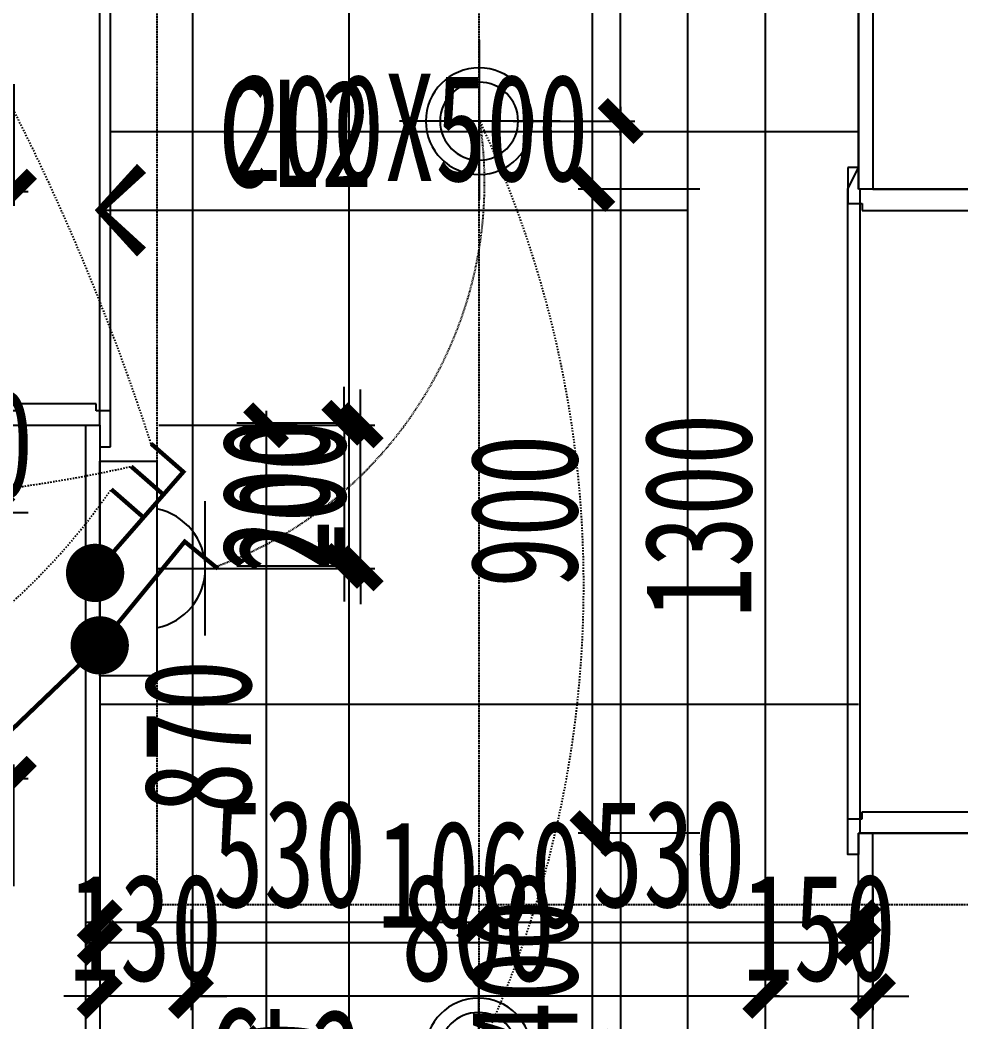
# Model space of a CAD drawing. Extents: x -255202 to 66368, y -6372500 to 603.
# Drawn here: x -125992 to -124678, y -3189248 to -3187848 of the extents above; entities that cross this region are included whole.
import ezdxf
from ezdxf.enums import TextEntityAlignment as Align

# ---------------------------------------------------------------- set-up
doc = ezdxf.new("R2010")
doc.units = 0
doc.header["$LTSCALE"] = 10
doc.header["$MEASUREMENT"] = 0
for name, pattern in [('$0$DASH', [0.35, 0.25, -0.1]), ('ABOVE', [0.4, 0.2, -0.2]), ('CONTINOUS', [0]), ('DASH', [0.35, 0.25, -0.1]), ('DOTE', [2.42, 2, -0.2, 0.02, -0.2])]:
    doc.linetypes.add(name, pattern=pattern)
for name, color, linetype in [('A-WALL（砌体墙）', 7, 'Continuous'), ('A-墙体完成面', 15, 'Continuous'), ('A-门框', 251, 'Continuous'), ('D-地面材料', 250, 'Continuous'), ('DIM-地面材质放线', 149, 'Continuous'), ('DIM-平面标注', 149, 'Continuous'), ('DIM-开关定位', 149, 'Continuous'), ('DIM-插座定位', 146, 'Continuous'), ('DIM-灯具定位', 149, 'Continuous'), ('DIM_LEAD', 3, 'Continuous'), ('E-开关示意', 34, 'Continuous'), ('E-插座示意', 34, 'Continuous'), ('G-BEAM', 4, 'DASH'), ('G-BEAM_CON', 4, 'Continuous'), ('T-天花造型', 45, 'Continuous'), ('T-灯具、灯带', 13, 'Continuous'), ('W-文字', 67, 'Continuous'), ('墙体定位图', 7, 'Continuous'), ('天花布置图', 7, 'Continuous')]:
    doc.layers.add(name, color=color, linetype=linetype)
doc.styles.add('arch', font='romans.shx', dxfattribs={"width": 0.75})
doc.styles.add('样式222', font='', dxfattribs={"width": 0.7})
doc.styles.add('细黑体', font='', dxfattribs={"width": 0.7})
doc.styles.get('样式222').set_extended_font_data('STXihei')
doc.styles.get('细黑体').set_extended_font_data('STXihei')
doc.dimstyles.new('DK-50', dxfattribs={"dimscale": 50, "dimtxt": 3, "dimasz": 1, "dimexe": 0.4, "dimexo": 0.4, "dimgap": 0.4, "dimtad": 1, "dimtoh": 1, "dimdec": 0, "dimrnd": 5, "dimdsep": 46, "dimtxsty": '样式222', "dimblk": 'ARCHTICK', "dimcen": 3, "dimdle": 0.4, "dimclrd": 149, "dimclre": 149, "dimclrt": 149, "dimadec": 0, "dimazin": 0, "dimtfac": 1, "dimtdec": 0, "dimtix": 1, "dimtmove": 2, "dimatfit": 3, "dimldrblk": 'ARCHTICK', "dimfxl": 3, "dimfxlon": 1, "dimtvp": 1, "dimtolj": 1, "dimtzin": 0, "dimarcsym": 0})
doc.dimstyles.new('TC-DIM', dxfattribs={"dimscale": 0, "dimtxt": 2.5, "dimasz": 1.2, "dimexe": 1.2, "dimexo": 0, "dimgap": 0.5, "dimtad": 1, "dimdec": 0, "dimlfac": -1, "dimzin": 9, "dimdsep": 46, "dimtxsty": 'arch', "dimblk1": 'ARCHTICK', "dimblk2": 'ARCHTICK', "dimsah": 1, "dimcen": 2, "dimdle": 1.2, "dimclrd": 67, "dimclre": 67, "dimclrt": 67, "dimadec": 0, "dimazin": 0, "dimtfac": 1, "dimtdec": 0, "dimtmove": 0, "dimatfit": 3, "dimldrblk": 'ARCHTICK', "dimfxl": 8, "dimtolj": 1, "dimtzin": 0, "dimarcsym": 0})

# ---------------------------------------------------------------- blocks, each defined once
blk = doc.blocks.new('rte3rte')
at = {"color": 8}
blk.add_line((2058.033, -1088.306), (2060.28, -1088.306), dxfattribs=at)
blk.add_lwpolyline([(2059.167, -1087.169), (2059.167, -1089.4)], dxfattribs=at)
at = {"layer": 'T-灯具、灯带', "ltscale": 0.3}
for radius in [0.745, 0.545]:
    blk.add_circle((2059.167, -1088.306), radius, dxfattribs=at)
blk = doc.blocks.new('*U195')
at = {"color": 0, "const_width": 0.15}
blk.add_lwpolyline([(0, 0.783), (0, 4.692), (1.496, 4.692)], dxfattribs=at)
at = {"const_width": 1.019}
blk.add_lwpolyline([(0, -0.51, 1), (0, 0.51, 1)], format="xyb", close=True, dxfattribs=at)
blk = doc.blocks.new('_ArchTick')
at = {"color": 0, "linetype": 'ByBlock', "const_width": 0.4}
blk.add_lwpolyline([(-0.5, -0.5), (0.5, 0.5)], dxfattribs=at)
blk = doc.blocks.new('*D155')
at = {"layer": 'Defpoints', "color": 0, "transparency": 16777216}
for p in [(-125380.6, -3187989.5), (-125380.6, -3189289.5), (-125153.2, -3189289.5)]:
    blk.add_point(p, dxfattribs=at)
at = {"layer": 'DIM-灯具定位', "color": 149, "lineweight": -2, "transparency": 16777216}
for p, q in [((-125153.2, -3187969.5), (-125153.2, -3189309.5)), ((-125303.2, -3187989.5), (-125133.2, -3187989.5)), ((-125303.2, -3189289.5), (-125133.2, -3189289.5))]:
    blk.add_line(p, q, dxfattribs=at)
at = {"layer": 'DIM-灯具定位', "color": 149, "lineweight": -2, "transparency": 16777216, "xscale": 50, "yscale": 50, "zscale": 50}
for p, rotation in [((-125153.2, -3187989.5), 90), ((-125153.2, -3189289.5), 270)]:
    blk.add_blockref('_ArchTick', p, dxfattribs=dict(at, rotation=rotation))
at = {"layer": 'DIM-灯具定位', "color": 149, "transparency": 16777216, "insert": (-125044.4, -3188541.1), "char_height": 150, "attachment_point": 5, "rotation": 90, "style": '样式222'}
blk.add_mtext('\\A1;1300', dxfattribs=at)
blk = doc.blocks.new('*D159')
at = {"layer": 'Defpoints', "color": 0, "transparency": 16777216}
for p in [(-125446.1, -3187204.5), (-125153.2, -3187204.5), (-125380.6, -3187989.5)]:
    blk.add_point(p, dxfattribs=at)
at = {"layer": 'DIM-灯具定位', "color": 149, "lineweight": -2, "transparency": 16777216}
for p, q in [((-125153.2, -3188009.5), (-125153.2, -3187184.5)), ((-125303.2, -3187204.5), (-125133.2, -3187204.5)), ((-125303.2, -3187989.5), (-125133.2, -3187989.5))]:
    blk.add_line(p, q, dxfattribs=at)
at = {"layer": 'DIM-灯具定位', "color": 149, "lineweight": -2, "transparency": 16777216, "xscale": 50, "yscale": 50, "zscale": 50}
for p, rotation in [((-125153.2, -3187204.5), 90), ((-125153.2, -3187989.5), 270)]:
    blk.add_blockref('_ArchTick', p, dxfattribs=dict(at, rotation=rotation))
at = {"layer": 'DIM-灯具定位', "color": 149, "transparency": 16777216, "insert": (-125036.5, -3187632.5), "char_height": 150, "attachment_point": 5, "style": '样式222'}
blk.add_mtext('\\A1;785', dxfattribs=at)
blk = doc.blocks.new('*D168')
at = {"layer": 'Defpoints', "color": 0, "transparency": 16777216}
for p in [(-125988.5, -3188411), (-125988.5, -3188611), (-125539.3, -3188611)]:
    blk.add_point(p, dxfattribs=at)
at = {"layer": 'DIM-开关定位', "color": 149, "lineweight": -2, "transparency": 16777216}
for p, q in [((-125539.3, -3188411), (-125539.3, -3188361)), ((-125689.3, -3188411), (-125519.3, -3188411)), ((-125539.3, -3188411), (-125539.3, -3188611)), ((-125689.3, -3188611), (-125519.3, -3188611)), ((-125539.3, -3188611), (-125539.3, -3188661))]:
    blk.add_line(p, q, dxfattribs=at)
at = {"layer": 'DIM-开关定位', "color": 149, "lineweight": -2, "transparency": 16777216, "xscale": 50, "yscale": 50, "zscale": 50}
for p, rotation in [((-125539.3, -3188411), 270), ((-125539.3, -3188611), 90)]:
    blk.add_blockref('_ArchTick', p, dxfattribs=dict(at, rotation=rotation))
at = {"layer": 'DIM-开关定位', "color": 149, "transparency": 16777216, "insert": (-125634.3, -3188511), "char_height": 150, "attachment_point": 5, "rotation": 90, "style": '样式222'}
blk.add_mtext('\\A1;200', dxfattribs=at)
blk = doc.blocks.new('*D297')
at = {"layer": 'Defpoints', "color": 0, "transparency": 16777216}
for p in [(-124820.9, -3189058.1), (-125350.9, -3189084.5), (-125350.9, -3189109.1)]:
    blk.add_point(p, dxfattribs=at)
at = {"layer": 'DIM-灯具定位', "color": 149, "lineweight": -2, "transparency": 16777216}
for p, q in [((-124820.9, -3189078.1), (-124820.9, -3189129.1)), ((-124800.9, -3189109.1), (-125370.9, -3189109.1)), ((-125350.9, -3189104.5), (-125350.9, -3189129.1))]:
    blk.add_line(p, q, dxfattribs=at)
at = {"layer": 'DIM-灯具定位', "color": 149, "lineweight": -2, "transparency": 16777216, "xscale": 50, "yscale": 50, "zscale": 50, "rotation": 180}
blk.add_blockref('_ArchTick', (-125350.9, -3189109.1), dxfattribs=at)
at = {"layer": 'DIM-灯具定位', "color": 149, "lineweight": -2, "transparency": 16777216, "xscale": 50, "yscale": 50, "zscale": 50}
blk.add_blockref('_ArchTick', (-124820.9, -3189109.1), dxfattribs=at)
at = {"layer": 'DIM-灯具定位', "color": 149, "transparency": 16777216, "insert": (-125085.9, -3189014.1), "char_height": 150, "attachment_point": 5, "style": '样式222'}
blk.add_mtext('\\A1;530', dxfattribs=at)
blk = doc.blocks.new('*D298')
at = {"layer": 'Defpoints', "color": 0, "transparency": 16777216}
for p in [(-125350.9, -3189084.5), (-125880.9, -3189109.1), (-125880.9, -3189109.1)]:
    blk.add_point(p, dxfattribs=at)
at = {"layer": 'DIM-灯具定位', "color": 149, "lineweight": -2, "transparency": 16777216}
for p, q in [((-125330.9, -3189109.1), (-125900.9, -3189109.1)), ((-125880.9, -3189109.1), (-125880.9, -3189129.1)), ((-125350.9, -3189104.5), (-125350.9, -3189129.1))]:
    blk.add_line(p, q, dxfattribs=at)
at = {"layer": 'DIM-灯具定位', "color": 149, "lineweight": -2, "transparency": 16777216, "xscale": 50, "yscale": 50, "zscale": 50, "rotation": 180}
blk.add_blockref('_ArchTick', (-125880.9, -3189109.1), dxfattribs=at)
at = {"layer": 'DIM-灯具定位', "color": 149, "lineweight": -2, "transparency": 16777216, "xscale": 50, "yscale": 50, "zscale": 50}
blk.add_blockref('_ArchTick', (-125350.9, -3189109.1), dxfattribs=at)
at = {"layer": 'DIM-灯具定位', "color": 149, "transparency": 16777216, "insert": (-125615.9, -3189014.1), "char_height": 150, "attachment_point": 5, "style": '样式222'}
blk.add_mtext('\\A1;530', dxfattribs=at)
blk = doc.blocks.new('z')
at = {"color": 67}
blk.add_line((0, 0), (-1, 0), dxfattribs=at)
blk.add_lwpolyline([(-0.972, 0.974, 0.299, 0.174, 0), (0, 0, 0.174, 0.299, 0), (-0.972, -0.974, 0.299, 0.299, 0)], format="xyseb", dxfattribs=at)
blk = doc.blocks.new('*U265')
for p, q in [((50, 200), (0, 200)), ((0, 200), (0, 185)), ((50, 150), (50, 200)), ((0, 185), (30, 185)), ((30, 185), (30, -55)), ((60, 150), (50, 150)), ((60, -50), (60, 150)), ((0, -55), (0, -70)), ((30, -55), (0, -55)), ((50, -70), (50, -50)), ((50, -50), (60, -50)), ((0, -70), (50, -70))]:
    blk.add_line(p, q)
blk = doc.blocks.new('*U260')
for p, q in [((50, 200), (0, 200)), ((0, 200), (0, 185)), ((50, 150), (50, 200)), ((0, 185), (30, 185)), ((30, 185), (30, -55)), ((60, 150), (50, 150)), ((60, -50), (60, 150)), ((0, -55), (0, -70)), ((30, -55), (0, -55)), ((50, -70), (50, -50)), ((50, -50), (60, -50)), ((0, -70), (50, -70))]:
    blk.add_line(p, q)
blk = doc.blocks.new('*U149')
for p, q in [((50, 100), (0, 100)), ((0, 100), (0, 85)), ((50, 50), (50, 100)), ((0, 85), (30, 85)), ((30, 85), (30, -65)), ((60, 50), (50, 50)), ((60, -60), (60, 50)), ((0, -65), (0, -80)), ((30, -65), (0, -65)), ((50, -80), (50, -60)), ((50, -60), (60, -60)), ((0, -80), (50, -80))]:
    blk.add_line(p, q)
blk = doc.blocks.new('*D476')
at = {"layer": 'Defpoints', "color": 0, "transparency": 16777216}
for p in [(-125350.9, -3187204.5), (-125532.9, -3192004.6), (-125350.9, -3192004.6)]:
    blk.add_point(p, dxfattribs=at)
at = {"layer": 'DIM-地面材质放线', "color": 149, "lineweight": -2, "transparency": 16777216}
for p, q in [((-125532.9, -3187184.5), (-125532.9, -3192024.6)), ((-125382.9, -3187204.5), (-125552.9, -3187204.5)), ((-125382.9, -3192004.6), (-125552.9, -3192004.6))]:
    blk.add_line(p, q, dxfattribs=at)
at = {"layer": 'DIM-地面材质放线', "color": 149, "lineweight": -2, "transparency": 16777216, "xscale": 50, "yscale": 50, "zscale": 50}
for p, rotation in [((-125532.9, -3187204.5), 90), ((-125532.9, -3192004.6), 270)]:
    blk.add_blockref('_ArchTick', p, dxfattribs=dict(at, rotation=rotation))
at = {"layer": 'DIM-地面材质放线', "color": 149, "transparency": 16777216, "insert": (-125627.9, -3189604.5), "char_height": 150, "attachment_point": 5, "rotation": 90, "style": '样式222'}
blk.add_mtext('\\A1;800*6=4800', dxfattribs=at)
blk = doc.blocks.new('*D558')
at = {"layer": 'Defpoints', "color": 0, "transparency": 16777216}
for p in [(-125753.3, -3189071), (-124951.3, -3189071), (-125753.3, -3189212)]:
    blk.add_point(p, dxfattribs=at)
at = {"layer": 'DIM-地面材质放线', "color": 149, "lineweight": -2, "transparency": 16777216}
for p, q in [((-125753.3, -3189091), (-125753.3, -3189232)), ((-124951.3, -3189091), (-124951.3, -3189232)), ((-124931.3, -3189212), (-125773.3, -3189212))]:
    blk.add_line(p, q, dxfattribs=at)
at = {"layer": 'DIM-地面材质放线', "color": 149, "lineweight": -2, "transparency": 16777216, "xscale": 50, "yscale": 50, "zscale": 50, "rotation": 180}
blk.add_blockref('_ArchTick', (-125753.3, -3189212), dxfattribs=at)
at = {"layer": 'DIM-地面材质放线', "color": 149, "lineweight": -2, "transparency": 16777216, "xscale": 50, "yscale": 50, "zscale": 50}
blk.add_blockref('_ArchTick', (-124951.3, -3189212), dxfattribs=at)
at = {"layer": 'DIM-地面材质放线', "color": 149, "transparency": 16777216, "insert": (-125352.3, -3189117), "char_height": 150, "attachment_point": 5, "style": '样式222'}
blk.add_mtext('\\A1;800', dxfattribs=at)
blk = doc.blocks.new('*D661')
at = {"layer": 'Defpoints', "color": 0, "transparency": 16777216}
for p in [(-127478.5, -3187474.5), (-126000.8, -3187474.5), (-126000.8, -3188088.1)]:
    blk.add_point(p, dxfattribs=at)
at = {"layer": '墙体定位图', "color": 149, "lineweight": -2, "transparency": 16777216}
for p, q in [((-127478.5, -3187938.1), (-127478.5, -3188108.1)), ((-126000.8, -3187938.1), (-126000.8, -3188108.1)), ((-127498.5, -3188088.1), (-125980.8, -3188088.1))]:
    blk.add_line(p, q, dxfattribs=at)
at = {"layer": '墙体定位图', "color": 149, "lineweight": -2, "transparency": 16777216, "xscale": 50, "yscale": 50, "zscale": 50, "rotation": 180}
blk.add_blockref('_ArchTick', (-127478.5, -3188088.1), dxfattribs=at)
at = {"layer": '墙体定位图', "color": 149, "lineweight": -2, "transparency": 16777216, "xscale": 50, "yscale": 50, "zscale": 50}
blk.add_blockref('_ArchTick', (-126000.8, -3188088.1), dxfattribs=at)
at = {"layer": '墙体定位图', "color": 149, "transparency": 16777216, "insert": (-126739.7, -3187993.1), "char_height": 150, "attachment_point": 5, "style": '样式222'}
blk.add_mtext('\\A1;1480', dxfattribs=at)
blk = doc.blocks.new('*D779')
at = {"layer": 'Defpoints', "color": 0, "transparency": 16777216}
for p in [(-125900.7, 0), (-124900.8, -3192894.5), (-125900.7, -3193144.5)]:
    blk.add_point(p, dxfattribs=at)
at = {"layer": '墙体定位图', "color": 149, "lineweight": -2, "transparency": 16777216}
for p, q in [((-125900.7, -3192994.5), (-125900.7, -3193164.5)), ((-124900.8, -3192994.5), (-124900.8, -3193164.5)), ((-124880.8, -3193144.5), (-125920.7, -3193144.5))]:
    blk.add_line(p, q, dxfattribs=at)
at = {"layer": '墙体定位图', "color": 149, "lineweight": -2, "transparency": 16777216, "xscale": 50, "yscale": 50, "zscale": 50, "rotation": 180}
blk.add_blockref('_ArchTick', (-125900.7, -3193144.5), dxfattribs=at)
at = {"layer": '墙体定位图', "color": 149, "lineweight": -2, "transparency": 16777216, "xscale": 50, "yscale": 50, "zscale": 50}
blk.add_blockref('_ArchTick', (-124900.8, -3193144.5), dxfattribs=at)
at = {"layer": '墙体定位图', "color": 149, "transparency": 16777216, "insert": (-125400.8, -3193049.5), "char_height": 150, "attachment_point": 5, "style": '样式222'}
blk.add_mtext('\\A1;1000', dxfattribs=at)
blk = doc.blocks.new('*D780')
at = {"layer": 'Defpoints', "color": 0, "transparency": 16777216}
for p in [(-125900.7, 0), (-126800.7, -249.9), (-126800.7, -3192894.5)]:
    blk.add_point(p, dxfattribs=at)
at = {"layer": '墙体定位图', "color": 149, "lineweight": -2, "transparency": 16777216}
for p, q in [((-125900.7, -99.9), (-125900.7, -269.9)), ((-126800.7, -399.9), (-126800.7, -229.9)), ((-125880.7, -249.9), (-126820.7, -249.9))]:
    blk.add_line(p, q, dxfattribs=at)
at = {"layer": '墙体定位图', "color": 149, "lineweight": -2, "transparency": 16777216, "xscale": 50, "yscale": 50, "zscale": 50, "rotation": 180}
blk.add_blockref('_ArchTick', (-126800.7, -249.9), dxfattribs=at)
at = {"layer": '墙体定位图', "color": 149, "lineweight": -2, "transparency": 16777216, "xscale": 50, "yscale": 50, "zscale": 50}
blk.add_blockref('_ArchTick', (-125900.7, -249.9), dxfattribs=at)
at = {"layer": '墙体定位图', "color": 149, "transparency": 16777216, "insert": (-126350.7, -154.9), "char_height": 150, "attachment_point": 5, "style": '样式222'}
blk.add_mtext('\\A1;900', dxfattribs=at)
blk = doc.blocks.new('*D787')
at = {"layer": 'Defpoints', "color": 0, "transparency": 16777216}
for p in [(-125192.6, -3188984.5), (-124936.8, -3188984.5), (-125006.7, -3189384.5)]:
    blk.add_point(p, dxfattribs=at)
at = {"layer": '墙体定位图', "color": 149, "lineweight": -2, "transparency": 16777216}
for p, q in [((-125192.6, -3189404.5), (-125192.6, -3188964.5)), ((-125042.6, -3188984.5), (-125212.6, -3188984.5)), ((-125042.6, -3189384.5), (-125212.6, -3189384.5))]:
    blk.add_line(p, q, dxfattribs=at)
at = {"layer": '墙体定位图', "color": 149, "lineweight": -2, "transparency": 16777216, "xscale": 50, "yscale": 50, "zscale": 50}
for p, rotation in [((-125192.6, -3188984.5), 90), ((-125192.6, -3189384.5), 270)]:
    blk.add_blockref('_ArchTick', p, dxfattribs=dict(at, rotation=rotation))
at = {"layer": '墙体定位图', "color": 149, "transparency": 16777216, "insert": (-125287.6, -3189184.5), "char_height": 150, "attachment_point": 5, "rotation": 90, "style": '样式222'}
blk.add_mtext('\\A1;400', dxfattribs=at)
blk = doc.blocks.new('*D788')
at = {"layer": 'Defpoints', "color": 0, "transparency": 16777216}
for p in [(-125192.6, -3188084.5), (-124936.8, -3188084.5), (-124936.8, -3188984.5)]:
    blk.add_point(p, dxfattribs=at)
at = {"layer": '墙体定位图', "color": 149, "lineweight": -2, "transparency": 16777216}
for p, q in [((-125192.6, -3189004.5), (-125192.6, -3188064.5)), ((-125042.6, -3188084.5), (-125212.6, -3188084.5)), ((-125042.6, -3188984.5), (-125212.6, -3188984.5))]:
    blk.add_line(p, q, dxfattribs=at)
at = {"layer": '墙体定位图', "color": 149, "lineweight": -2, "transparency": 16777216, "xscale": 50, "yscale": 50, "zscale": 50}
for p, rotation in [((-125192.6, -3188084.5), 90), ((-125192.6, -3188984.5), 270)]:
    blk.add_blockref('_ArchTick', p, dxfattribs=dict(at, rotation=rotation))
at = {"layer": '墙体定位图', "color": 149, "transparency": 16777216, "insert": (-125287.6, -3188534.5), "char_height": 150, "attachment_point": 5, "rotation": 90, "style": '样式222'}
blk.add_mtext('\\A1;900', dxfattribs=at)
blk = doc.blocks.new('*D789')
at = {"layer": 'Defpoints', "color": 0, "transparency": 16777216}
for p in [(-125192.6, -3187184.5), (-124936.8, -3187184.5), (-124936.8, -3188084.5)]:
    blk.add_point(p, dxfattribs=at)
at = {"layer": '墙体定位图', "color": 149, "lineweight": -2, "transparency": 16777216}
for p, q in [((-125192.6, -3188104.5), (-125192.6, -3187164.5)), ((-125042.6, -3187184.5), (-125212.6, -3187184.5)), ((-125042.6, -3188084.5), (-125212.6, -3188084.5))]:
    blk.add_line(p, q, dxfattribs=at)
at = {"layer": '墙体定位图', "color": 149, "lineweight": -2, "transparency": 16777216, "xscale": 50, "yscale": 50, "zscale": 50}
for p, rotation in [((-125192.6, -3187184.5), 90), ((-125192.6, -3188084.5), 270)]:
    blk.add_blockref('_ArchTick', p, dxfattribs=dict(at, rotation=rotation))
at = {"layer": '墙体定位图', "color": 149, "transparency": 16777216, "insert": (-125287.6, -3187634.5), "char_height": 150, "attachment_point": 5, "rotation": 90, "style": '样式222'}
blk.add_mtext('\\A1;900', dxfattribs=at)
blk = doc.blocks.new('*D794')
at = {"layer": 'Defpoints', "color": 0, "transparency": 16777216}
for p in [(-125900.8, -3188414.5), (-125900.8, -3189284.5), (-125648.5, -3189284.5)]:
    blk.add_point(p, dxfattribs=at)
at = {"layer": '墙体定位图', "color": 149, "lineweight": -2, "transparency": 16777216}
for p, q in [((-125648.5, -3188394.5), (-125648.5, -3189304.5)), ((-125798.5, -3188414.5), (-125628.5, -3188414.5)), ((-125798.5, -3189284.5), (-125628.5, -3189284.5))]:
    blk.add_line(p, q, dxfattribs=at)
at = {"layer": '墙体定位图', "color": 149, "lineweight": -2, "transparency": 16777216, "xscale": 50, "yscale": 50, "zscale": 50}
for p, rotation in [((-125648.5, -3188414.5), 90), ((-125648.5, -3189284.5), 270)]:
    blk.add_blockref('_ArchTick', p, dxfattribs=dict(at, rotation=rotation))
at = {"layer": '墙体定位图', "color": 149, "transparency": 16777216, "insert": (-125743.5, -3188849.5), "char_height": 150, "attachment_point": 5, "rotation": 90, "style": '样式222'}
blk.add_mtext('\\A1;870', dxfattribs=at)
blk = doc.blocks.new('*D801')
at = {"layer": 'Defpoints', "color": 0, "transparency": 16777216}
for p in [(-127600.8, -3188908.6), (-127600.8, -3189084.5), (-126000.8, -3189084.5)]:
    blk.add_point(p, dxfattribs=at)
at = {"layer": '墙体定位图', "color": 149, "lineweight": -2, "transparency": 16777216}
for p, q in [((-127600.8, -3189058.6), (-127600.8, -3188888.6)), ((-126000.8, -3189058.6), (-126000.8, -3188888.6)), ((-125980.8, -3188908.6), (-127620.8, -3188908.6))]:
    blk.add_line(p, q, dxfattribs=at)
at = {"layer": '墙体定位图', "color": 149, "lineweight": -2, "transparency": 16777216, "xscale": 50, "yscale": 50, "zscale": 50, "rotation": 180}
blk.add_blockref('_ArchTick', (-127600.8, -3188908.6), dxfattribs=at)
at = {"layer": '墙体定位图', "color": 149, "lineweight": -2, "transparency": 16777216, "xscale": 50, "yscale": 50, "zscale": 50}
blk.add_blockref('_ArchTick', (-126000.8, -3188908.6), dxfattribs=at)
at = {"layer": '墙体定位图', "color": 149, "transparency": 16777216, "insert": (-126800.8, -3188813.6), "char_height": 150, "attachment_point": 5, "style": '样式222'}
blk.add_mtext('\\A1;1600', dxfattribs=at)
blk = doc.blocks.new('*D826')
at = {"layer": 'Defpoints', "color": 0, "transparency": 16777216}
for p in [(-126131, -3188536.3), (-126131, -3188614.9), (-126030.9, -3188614.9)]:
    blk.add_point(p, dxfattribs=at)
at = {"layer": '天花布置图', "color": 149, "lineweight": -2, "transparency": 16777216}
for p, q in [((-126131, -3188594.9), (-126131, -3188516.3)), ((-126030.9, -3188594.9), (-126030.9, -3188516.3)), ((-126131, -3188536.3), (-126181, -3188536.3)), ((-126030.9, -3188536.3), (-126131, -3188536.3)), ((-126030.9, -3188536.3), (-125980.9, -3188536.3))]:
    blk.add_line(p, q, dxfattribs=at)
at = {"layer": '天花布置图', "color": 149, "lineweight": -2, "transparency": 16777216, "xscale": 50, "yscale": 50, "zscale": 50}
blk.add_blockref('_ArchTick', (-126131, -3188536.3), dxfattribs=at)
at = {"layer": '天花布置图', "color": 149, "lineweight": -2, "transparency": 16777216, "xscale": 50, "yscale": 50, "zscale": 50, "rotation": 180}
blk.add_blockref('_ArchTick', (-126030.9, -3188536.3), dxfattribs=at)
at = {"layer": '天花布置图', "color": 149, "transparency": 16777216, "insert": (-126081, -3188441.3), "char_height": 150, "attachment_point": 5, "style": '样式222'}
blk.add_mtext('\\A1;100', dxfattribs=at)
blk = doc.blocks.new('*U910')
at = {"color": 0, "const_width": 0.15}
for points in [[(0, 0.783), (0, 4.692), (1.496, 4.692)], [(0, 3.634), (1.496, 3.634)], [(0, 2.575), (1.496, 2.575)]]:
    blk.add_lwpolyline(points, dxfattribs=at)
at = {"const_width": 1.019}
blk.add_lwpolyline([(0, -0.51, 1), (0, 0.51, 1)], format="xyb", close=True, dxfattribs=at)
blk = doc.blocks.new('dff')
at = {"layer": 'E-插座示意', "color": 8, "linetype": 'ByBlock', "lineweight": -2}
for p, q in [((-110132.6, -3255767), (-110132.6, -3255579.5)), ((-110200.2, -3255673.2), (-110012.7, -3255673.2))]:
    blk.add_line(p, q, dxfattribs=at)
at = {"layer": 'E-插座示意', "color": 47, "linetype": 'ByBlock', "lineweight": -2}
blk.add_lwpolyline([(-110280.2, -3255823.2), (-110280.2, -3255523.2), (-110200.2, -3255523.2), (-110200.2, -3255823.2)], close=True, dxfattribs=at)
at = {"layer": 'E-插座示意', "color": 8, "linetype": 'ByBlock', "lineweight": -2}
blk.add_arc((-110217.5, -3255673.2), 84.9, 281.7809, 78.2191, dxfattribs=at)
blk = doc.blocks.new('*D945')
at = {"layer": 'Defpoints', "color": 0, "transparency": 16777216}
for p in [(-125903.6, -3188414.5), (-125516.4, -3188414.5), (-125818.3, -3188614.5)]:
    blk.add_point(p, dxfattribs=at)
at = {"layer": 'DIM-插座定位', "color": 149, "lineweight": -2, "transparency": 16777216}
for p, q in [((-125516.4, -3188414.5), (-125516.4, -3188364.5)), ((-125666.4, -3188414.5), (-125496.4, -3188414.5)), ((-125516.4, -3188614.5), (-125516.4, -3188414.5)), ((-125666.4, -3188614.5), (-125496.4, -3188614.5)), ((-125516.4, -3188614.5), (-125516.4, -3188664.5))]:
    blk.add_line(p, q, dxfattribs=at)
at = {"layer": 'DIM-插座定位', "color": 149, "lineweight": -2, "transparency": 16777216, "xscale": 50, "yscale": 50, "zscale": 50}
for p, rotation in [((-125516.4, -3188414.5), 270), ((-125516.4, -3188614.5), 90)]:
    blk.add_blockref('_ArchTick', p, dxfattribs=dict(at, rotation=rotation))
at = {"layer": 'DIM-插座定位', "color": 149, "transparency": 16777216, "insert": (-125611.4, -3188514.5), "char_height": 150, "attachment_point": 5, "rotation": 90, "style": '样式222'}
blk.add_mtext('\\A1;200', dxfattribs=at)
blk = doc.blocks.new('*D961')
at = {"layer": 'Defpoints', "color": 0, "transparency": 16777216}
for p in [(-125900.7, 0), (-126800.7, -3192994.5), (-126800.7, -3193144.5)]:
    blk.add_point(p, dxfattribs=at)
at = {"layer": '墙体定位图', "color": 149, "lineweight": -2, "transparency": 16777216}
for p, q in [((-125900.7, -3192994.5), (-125900.7, -3193164.5)), ((-126800.7, -3193014.5), (-126800.7, -3193164.5)), ((-125880.7, -3193144.5), (-126820.7, -3193144.5))]:
    blk.add_line(p, q, dxfattribs=at)
at = {"layer": '墙体定位图', "color": 149, "lineweight": -2, "transparency": 16777216, "xscale": 50, "yscale": 50, "zscale": 50, "rotation": 180}
blk.add_blockref('_ArchTick', (-126800.7, -3193144.5), dxfattribs=at)
at = {"layer": '墙体定位图', "color": 149, "lineweight": -2, "transparency": 16777216, "xscale": 50, "yscale": 50, "zscale": 50}
blk.add_blockref('_ArchTick', (-125900.7, -3193144.5), dxfattribs=at)
at = {"layer": '墙体定位图', "color": 149, "transparency": 16777216, "insert": (-126350.7, -3193049.5), "char_height": 150, "attachment_point": 5, "style": '样式222'}
blk.add_mtext('\\A1;900', dxfattribs=at)
blk = doc.blocks.new('*D975')
at = {"layer": 'Defpoints', "color": 0, "transparency": 16777216}
for p in [(-125001.3, -3187204.5), (-125059.6, -3192674.5), (-125004, -3192674.5)]:
    blk.add_point(p, dxfattribs=at)
at = {"layer": '天花布置图', "color": 149, "lineweight": -2, "transparency": 16777216}
for p, q in [((-125059.6, -3187184.5), (-125059.6, -3192694.5)), ((-125021.3, -3187204.5), (-125079.6, -3187204.5)), ((-125024, -3192674.5), (-125079.6, -3192674.5))]:
    blk.add_line(p, q, dxfattribs=at)
at = {"layer": '天花布置图', "color": 149, "lineweight": -2, "transparency": 16777216, "xscale": 50, "yscale": 50, "zscale": 50}
for p, rotation in [((-125059.6, -3187204.5), 90), ((-125059.6, -3192674.5), 270)]:
    blk.add_blockref('_ArchTick', p, dxfattribs=dict(at, rotation=rotation))
at = {"layer": '天花布置图', "color": 149, "transparency": 16777216, "insert": (-125154.6, -3189939.5), "char_height": 150, "attachment_point": 5, "rotation": 90, "style": '样式222'}
blk.add_mtext('\\A1;5470', dxfattribs=at)
blk = doc.blocks.new('*D1128')
at = {"layer": 'Defpoints', "color": 0, "transparency": 16777216}
for p in [(-125880.9, -3189113.7), (-124820.9, -3189113.7), (-125880.9, -3189137.6)]:
    blk.add_point(p, dxfattribs=at)
at = {"layer": 'DIM-平面标注', "color": 149, "lineweight": -2, "transparency": 16777216}
for p, q in [((-124800.9, -3189137.6), (-125900.9, -3189137.6)), ((-125880.9, -3189133.7), (-125880.9, -3189157.6)), ((-124820.9, -3189133.7), (-124820.9, -3189157.6))]:
    blk.add_line(p, q, dxfattribs=at)
at = {"layer": 'DIM-平面标注', "color": 149, "lineweight": -2, "transparency": 16777216, "xscale": 50, "yscale": 50, "zscale": 50, "rotation": 180}
blk.add_blockref('_ArchTick', (-125880.9, -3189137.6), dxfattribs=at)
at = {"layer": 'DIM-平面标注', "color": 149, "lineweight": -2, "transparency": 16777216, "xscale": 50, "yscale": 50, "zscale": 50}
blk.add_blockref('_ArchTick', (-124820.9, -3189137.6), dxfattribs=at)
at = {"layer": 'DIM-平面标注', "color": 149, "transparency": 16777216, "insert": (-125350.9, -3189042.6), "char_height": 150, "attachment_point": 5, "style": '样式222'}
blk.add_mtext('\\A1;1060', dxfattribs=at)
blk = doc.blocks.new('*D1136')
at = {"layer": 'Defpoints', "color": 0, "transparency": 16777216}
for p in [(-125753.3, -3189071), (-125880.9, -3189079), (-125880.9, -3189212)]:
    blk.add_point(p, dxfattribs=at)
at = {"layer": 'DIM-地面材质放线', "color": 149, "lineweight": -2, "transparency": 16777216}
for p, q in [((-125880.9, -3189099), (-125880.9, -3189232)), ((-125753.3, -3189091), (-125753.3, -3189232)), ((-125880.9, -3189212), (-125930.9, -3189212)), ((-125753.3, -3189212), (-125880.9, -3189212)), ((-125753.3, -3189212), (-125703.3, -3189212))]:
    blk.add_line(p, q, dxfattribs=at)
at = {"layer": 'DIM-地面材质放线', "color": 149, "lineweight": -2, "transparency": 16777216, "xscale": 50, "yscale": 50, "zscale": 50}
blk.add_blockref('_ArchTick', (-125880.9, -3189212), dxfattribs=at)
at = {"layer": 'DIM-地面材质放线', "color": 149, "lineweight": -2, "transparency": 16777216, "xscale": 50, "yscale": 50, "zscale": 50, "rotation": 180}
blk.add_blockref('_ArchTick', (-125753.3, -3189212), dxfattribs=at)
at = {"layer": 'DIM-地面材质放线', "color": 149, "transparency": 16777216, "insert": (-125817.1, -3189117), "char_height": 150, "attachment_point": 5, "style": '样式222'}
blk.add_mtext('\\A1;130', dxfattribs=at)
blk = doc.blocks.new('*D1137')
at = {"layer": 'Defpoints', "color": 0, "transparency": 16777216}
for p in [(-124800.8, -3188632), (-124951.3, -3189071), (-124800.8, -3189212)]:
    blk.add_point(p, dxfattribs=at)
at = {"layer": 'DIM-地面材质放线', "color": 149, "lineweight": -2, "transparency": 16777216}
for p, q in [((-124800.8, -3189062), (-124800.8, -3189232)), ((-124951.3, -3189091), (-124951.3, -3189232)), ((-124951.3, -3189212), (-125001.3, -3189212)), ((-124951.3, -3189212), (-124800.8, -3189212)), ((-124800.8, -3189212), (-124750.8, -3189212))]:
    blk.add_line(p, q, dxfattribs=at)
at = {"layer": 'DIM-地面材质放线', "color": 149, "lineweight": -2, "transparency": 16777216, "xscale": 50, "yscale": 50, "zscale": 50}
blk.add_blockref('_ArchTick', (-124951.3, -3189212), dxfattribs=at)
at = {"layer": 'DIM-地面材质放线', "color": 149, "lineweight": -2, "transparency": 16777216, "xscale": 50, "yscale": 50, "zscale": 50, "rotation": 180}
blk.add_blockref('_ArchTick', (-124800.8, -3189212), dxfattribs=at)
at = {"layer": 'DIM-地面材质放线', "color": 149, "transparency": 16777216, "insert": (-124876.1, -3189117), "char_height": 150, "attachment_point": 5, "style": '样式222'}
blk.add_mtext('\\A1;150', dxfattribs=at)
blk = doc.blocks.new('hdfgdf')
at = {"layer": 'G-BEAM'}
for p, q in [((148978.4, -47594.1), (148978.4, -45694.1)), ((152778.4, -47594.1), (148978.4, -47594.1))]:
    blk.add_line(p, q, dxfattribs=at)
at = {"layer": 'W-文字', "style": '细黑体', "width": 0.7}
blk.add_text('200X500', height=150, dxfattribs=at).set_placement((149581.1, -46583), align=Align.RIGHT)
at = {"layer": 'W-文字'}
blk.add_leader([(148898.4, -46623.7), (149719.6, -46623.7)], dimstyle='TC-DIM', override={"dimscale": 50, "dimtad": 0, "dimldrblk": 'z'}, dxfattribs=at)

msp = doc.modelspace()

# ---------------------------------------------------------------- linework, layer by layer
at = {"layer": 'A-WALL（砌体墙）', "color": 0}
for p, q in [((-124800.8, -3187184.5), (-124800.8, -3188084.5)), ((-126000.8, -3188414.5), (-125900.8, -3188414.5)), ((-125900.8, -3188414.5), (-125900.8, -3189284.5)), ((-124800.8, -3189384.5), (-124800.8, -3188984.5)), ((-124600.8, -3188984.5), (-124800.8, -3188984.5)), ((-124800.8, -3189284.5), (-124800.8, -3189184.5))]:
    msp.add_line(p, q, dxfattribs=at)
at = {"layer": 'A-WALL（砌体墙）'}
msp.add_line((-124800.8, -3188084.5), (-124600.8, -3188084.5), dxfattribs=at)
at = {"layer": 'A-墙体完成面', "linetype": 'ByBlock'}
for p, q in [((-124580.9, -3188084.5), (-124820.9, -3188084.5)), ((-124820.9, -3189384.5), (-124820.9, -3188984.5)), ((-124580.9, -3188984.5), (-124820.9, -3188984.5))]:
    msp.add_line(p, q, dxfattribs=at)
for points in [[(-124900.8, -3187204.5), (-124820.9, -3187204.6), (-124820.9, -3188084.5)], [(-125880.9, -3188414.5), (-125880.9, -3189164.5), (-125880.9, -3189164.5), (-125880.9, -3189304.5), (-125900.9, -3189304.5)]]:
    msp.add_lwpolyline(points, dxfattribs=at)
at = {"layer": 'D-地面材料'}
for p, q in [((-125751, -3192674.5), (-125751, -3187204.5)), ((-124951, -3192674.5), (-124951, -3187204.5)), ((-125865.9, -3188394.5), (-125865.9, -3187634.5)), ((-124820.9, -3188004.5), (-125866, -3188004.5)), ((-124820.9, -3188804.5), (-125880.9, -3188804.5))]:
    msp.add_line(p, q, dxfattribs=at)
for points in [[(-124820.9, -3189354.5), (-124820.9, -3189014.5), (-124835.9, -3189014.5), (-124835.9, -3188084.5), (-124820.9, -3188054.5), (-124820.9, -3187204.6), (-124870.8, -3187204.6), (-124870.8, -3187204.5), (-125730.8, -3187204.5), (-125730.8, -3187204.5), (-125880.9, -3187204.5), (-125881, -3187584.5)], [(-125880.9, -3188444.5), (-125880.9, -3188444.5), (-125880.9, -3188444.5), (-125880.9, -3189304.5)]]:
    msp.add_lwpolyline(points, dxfattribs=at)
at = {"layer": 'DIM-开关定位', "color": 36, "linetype": 'ABOVE'}
for centre, radius, start, end in [((-128899.4, -3189440.9, 0), 3248.2, 17.9408, 47.3967), ((-126728.6, -3188638.4, 0), 1523.8, 334.7054, 25.2035), ((-126261.4, -3186578.2, -16), 1940.9, 227.8668, 282.6318), ((-126637, -3187967.1, 0), 940.5, 247.2554, 325.1913)]:
    msp.add_arc(centre, radius, start, end, dxfattribs=at)
at = {"layer": 'DIM-开关定位', "color": 36, "linetype": 'ABOVE', "ltscale": 0.5}
msp.add_arc((-125914.6, -3188075.4), 571.3, 290.3498, 8.6482, dxfattribs=at)
at = {"layer": 'DIM_LEAD', "color": 250, "linetype": '$0$DASH'}
msp.add_line((-125350.9, -3192209.8), (-125350.9, -3187565.3), dxfattribs=at)
at = {"layer": 'T-天花造型', "linetype": 'ByBlock'}
for points in [[(-126030.8, -3188414.6), (-125880.8, -3188414.6), (-125880.8, -3187614.6), (-126030.8, -3187614.6)], [(-124819.2, -3188984.5), (-124580.9, -3188984.5), (-124580.9, -3188084.5), (-124819.2, -3188084.5)]]:
    msp.add_lwpolyline(points, close=True, dxfattribs=at)

# ---------------------------------------------------------------- block references
at = {"layer": 'A-门框', "color": 2, "extrusion": (0, 0, -1), "xscale": -1, "zscale": -1}
for name, p, rotation in [('*U265', (124765.9, -3188054.5), 90.00000156080492), ('*U149', (125945.9, -3188444.5), 270.0000015608049)]:
    msp.add_blockref(name, p, dxfattribs=dict(at, rotation=rotation))
at = {"layer": 'A-门框', "color": 2, "xscale": -1, "rotation": 270.0000015608049}
msp.add_blockref('*U260', (-124765.9, -3189014.5), dxfattribs=at)
at = {"layer": 'E-开关示意', "extrusion": (0, 0, -1)}
for name, p, xscale, yscale, zscale, rotation in [('*U910', (125887.4, -3188620.8), 39.94758180436644, 39.94758180436644, -39.94758180436644, 41.13423190523463), ('*U195', (125880.9, -3188722.1), -39.94758180436645, 39.94758180436645, -39.94758180436645, 39.30279609022358), ('*U195', (125880.9, -3188722.1), -39.94758180436645, 39.94758180436645, -39.94758180436645, 226.2017567969739)]:
    msp.add_blockref(name, p, dxfattribs=dict(at, xscale=xscale, yscale=yscale, zscale=zscale, rotation=rotation))
at = {"layer": 'E-插座示意', "linetype": 'ByBlock', "lineweight": -2}
msp.add_blockref('dff', (-15600.8, 67058.7), dxfattribs=at)
at = {"layer": 'G-BEAM_CON', "linetype": 'CONTINOUS'}
msp.add_blockref('hdfgdf', (-274779.2, -3141490.4), dxfattribs=at)
at = {"layer": 'T-灯具、灯带', "ltscale": 0.3, "xscale": -100, "yscale": 100, "zscale": 100}
for p in [(80565.8, -3079159), (80564.8, -3080459)]:
    msp.add_blockref('rte3rte', p, dxfattribs=at)

# ---------------------------------------------------------------- texts
at = {"layer": 'T-灯具、灯带', "linetype": 'DOTE', "ltscale": 0.3, "style": '细黑体', "width": 0.7}
for p in [(-125714.7, -3188081.7), (-125728.3, -3189380.3)]:
    msp.add_text('CL2', height=150, dxfattribs=at).set_placement(p)

# ---------------------------------------------------------------- dimensions: what is measured, and where the dimension line sits
at = {"layer": 'DIM-地面材质放线'}
dim = msp.add_aligned_dim(p1=(-125350.9, -3187204.5), p2=(-125350.9, -3192004.6), distance=-182, text='800*6=<>', dimstyle='DK-50', dxfattribs=at)
dim.commit()
dim.dimension.update_dxf_attribs({"geometry": '*D476', "text_midpoint": (-125627.9, -3189604.5)})
at = {"layer": 'DIM-地面材质放线', "color": 1}
for base, p1, p2, picture, middle in [((-124800.8134, -3189212.0099), (-124951.296, -3189070.9865), (-124800.8134, -3188632.0258), '*D1137', (-124876.0547, -3189117.0099)), ((-125880.9, -3189212), (-125753.3, -3189071), (-125880.9, -3189079), '*D1136', (-125817.1, -3189117))]:
    dim = msp.add_linear_dim(base=base, p1=p1, p2=p2, angle=0, dimstyle='DK-50', dxfattribs=at)
    dim.commit()
    dim.dimension.update_dxf_attribs({"geometry": picture, "text_midpoint": middle})
at = {"layer": 'DIM-地面材质放线'}
dim = msp.add_aligned_dim(p1=(-124951.3, -3189071), p2=(-125753.3, -3189071), distance=141, dimstyle='DK-50', dxfattribs=at)
dim.commit()
dim.dimension.update_dxf_attribs({"geometry": '*D558', "text_midpoint": (-125352.3, -3189117)})
at = {"layer": 'DIM-平面标注', "color": 1}
dim = msp.add_linear_dim(base=(-125880.9, -3189137.6), p1=(-124820.9, -3189113.7), p2=(-125880.9, -3189113.7), angle=180, dimstyle='DK-50', dxfattribs=at)
dim.commit()
dim.dimension.update_dxf_attribs({"geometry": '*D1128', "text_midpoint": (-125350.9, -3189042.6)})
at = {"layer": 'DIM-开关定位', "color": 6}
dim = msp.add_linear_dim(base=(-125539.3, -3188611), p1=(-125988.5, -3188411), p2=(-125988.5, -3188611), angle=90, dimstyle='DK-50', dxfattribs=at)
dim.commit()
dim.dimension.update_dxf_attribs({"geometry": '*D168', "text_midpoint": (-125634.3, -3188511)})
at = {"layer": 'DIM-插座定位'}
dim = msp.add_linear_dim(base=(-125516.4, -3188414.5), p1=(-125818.3, -3188614.5), p2=(-125903.6, -3188414.5), angle=90, dimstyle='DK-50', dxfattribs=at)
dim.commit()
dim.dimension.update_dxf_attribs({"geometry": '*D945', "text_midpoint": (-125611.4, -3188514.5)})
at = {"layer": 'DIM-灯具定位'}
for base, p2, angle, picture, middle in [((-125153.2, -3187204.5), (-125446.1, -3187204.5), 90, '*D159', (-125036.5, -3187632.5)), ((-125153.2, -3189289.5), (-125380.6, -3189289.5), 270, '*D155', (-125044.4, -3188541.1))]:
    dim = msp.add_linear_dim(base=base, p1=(-125380.6, -3187989.5), p2=p2, angle=angle, dimstyle='DK-50', dxfattribs=at)
    dim.commit()
    dim.dimension.update_dxf_attribs({"geometry": picture, "text_midpoint": middle, "dimtype": 160})
for base, p1, p2, picture, middle in [((-125880.9, -3189109.1), (-125350.9, -3189084.5), (-125880.9, -3189109.1), '*D298', (-125615.9, -3189014.1)), ((-125350.9, -3189109.1), (-124820.9, -3189058.1), (-125350.9, -3189084.5), '*D297', (-125085.9, -3189014.1))]:
    dim = msp.add_linear_dim(base=base, p1=p1, p2=p2, angle=180, dimstyle='DK-50', dxfattribs=at)
    dim.commit()
    dim.dimension.update_dxf_attribs({"geometry": picture, "text_midpoint": middle})
at = {"layer": '墙体定位图', "color": 1}
for base, p1, p2, angle, picture, middle in [((-126800.7, -249.9), (-125900.7, 0), (-126800.7, -3192894.5), 180, '*D780', (-126350.7, -154.9)), ((-126800.7, -3193144.5), (-125900.7, 0), (-126800.7, -3192994.5), 180, '*D961', (-126350.7, -3193049.5)), ((-125900.7, -3193144.5), (-124900.8, -3192894.5), (-125900.7, 0), 180, '*D779', (-125400.8, -3193049.5)), ((-125192.6, -3187184.5), (-124936.8, -3188084.5), (-124936.8, -3187184.5), 90, '*D789', (-125287.6, -3187634.5)), ((-126000.8, -3188088.1), (-127478.5, -3187474.5), (-126000.8, -3187474.5), 180, '*D661', (-126739.7, -3187993.1)), ((-125192.6, -3188084.5), (-124936.8, -3188984.5), (-124936.8, -3188084.5), 90, '*D788', (-125287.6, -3188534.5)), ((-125648.5, -3189284.5), (-125900.8, -3188414.5), (-125900.8, -3189284.5), 90, '*D794', (-125743.5, -3188849.5)), ((-127600.8, -3188908.6), (-126000.8, -3189084.5), (-127600.8, -3189084.5), 180, '*D801', (-126800.8, -3188813.6)), ((-125192.6, -3188984.5), (-125006.7, -3189384.5), (-124936.8, -3188984.5), 90, '*D787', (-125287.6, -3189184.5))]:
    dim = msp.add_linear_dim(base=base, p1=p1, p2=p2, angle=angle, dimstyle='DK-50', dxfattribs=at)
    dim.commit()
    dim.dimension.update_dxf_attribs({"geometry": picture, "text_midpoint": middle})
at = {"layer": '天花布置图', "color": 6}
dim = msp.add_linear_dim(base=(-125059.6, -3192674.5), p1=(-125001.3, -3187204.5), p2=(-125004, -3192674.5), angle=90, dimstyle='DK-50', dxfattribs=at)
dim.commit()
dim.dimension.update_dxf_attribs({"geometry": '*D975', "text_midpoint": (-125154.6, -3189939.5)})
at = {"layer": '天花布置图', "color": 1}
dim = msp.add_linear_dim(base=(-126131, -3188536.3), p1=(-126030.9, -3188614.9), p2=(-126131, -3188614.9), angle=180, dimstyle='DK-50', dxfattribs=at)
dim.commit()
dim.dimension.update_dxf_attribs({"geometry": '*D826', "text_midpoint": (-126081, -3188441.3)})

doc.saveas('drawing.dxf')
